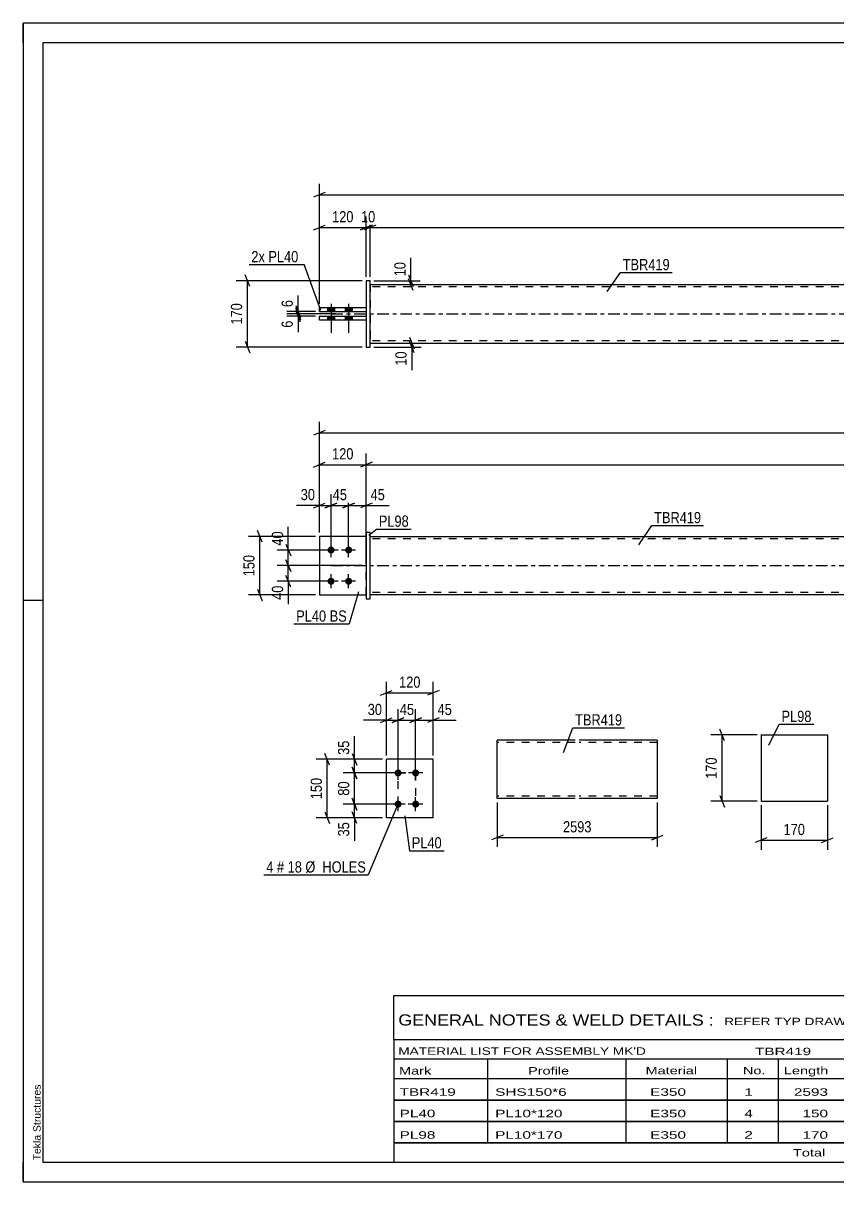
# Model space of a CAD drawing. Header units: millimetres. Extents: x 0 to 420, y 0 to 297.
# Drawn here: x 0 to 208.8, y 0 to 297 of the extents above; entities that cross this region are included whole.
import ezdxf

# ---------------------------------------------------------------- set-up
doc = ezdxf.new("R2010")
doc.units = ezdxf.units.MM
doc.linetypes.add('DXK_LINE_DOT2', pattern=[3.9198, 1.9599, -1.9599])
doc.linetypes.add('DXK_LINE_DOT3', pattern=[5.9187, 2.979, -0.9799, 0.9799, -0.9799])
doc.styles.add('Arial', font='ARIAL.TTF', dxfattribs={"height": 0.2})
doc.styles.add('Arial Narrow', font='ARIALN.TTF', dxfattribs={"height": 0.2})

# ---------------------------------------------------------------- blocks, each defined once
blk = doc.blocks.new('Unknown-580573859-1163')
at = {"color": 5, "linetype": 'Continuous'}
for p, q in [((420, 297), (0, 297)), ((0, 297), (0, 0)), ((0, 292), (0, 297)), ((415, 292), (5, 292)), ((5, 292), (5, 5)), ((5, 149), (0, 149)), ((0, 0), (0, 5)), ((5, 5), (415, 5)), ((0, 0), (420, 0))]:
    blk.add_line(p, q, dxfattribs=at)
at = {"color": 174, "linetype": 'Continuous', "style": 'Arial'}
blk.add_text('Tekla Structures', height=1.9102, rotation=90, dxfattribs=at).set_placement((4.5, 5.5))
blk = doc.blocks.new('Part-580573859-1761 - 1733')
at = {"color": 2, "linetype": 'Continuous'}
for p, q in [((87.93, 165.45), (75.93, 165.45)), ((75.93, 165.45), (75.93, 150.45)), ((75.93, 150.45), (87.93, 150.45))]:
    blk.add_line(p, q, dxfattribs=at)
at = {"color": 7, "linetype": 'DXK_LINE_DOT2'}
blk.add_line((87.93, 150.45), (87.93, 165.45), dxfattribs=at)
blk = doc.blocks.new('Bolt-580573859-1735 - 1733')
at = {"linetype": 'Continuous'}
for points in [[(78.93, 161.05, -1), (78.93, 162.85, -1)], [(83.43, 161.05, -1), (83.43, 162.85, -1)], [(78.93, 153.05, -1), (78.93, 154.85, -1)], [(83.43, 153.05, -1), (83.43, 154.85, -1)]]:
    blk.add_hatch(color=1, dxfattribs=at).paths.add_polyline_path(points)
at = {"color": 1, "linetype": 'Continuous'}
for p, q in [((78.93, 160.15), (78.93, 163.75)), ((83.43, 160.15), (83.43, 163.75)), ((80.73, 161.95), (77.13, 161.95)), ((85.23, 161.95), (81.63, 161.95)), ((78.93, 152.15), (78.93, 155.75)), ((83.43, 152.15), (83.43, 155.75)), ((80.73, 153.95), (77.13, 153.95)), ((85.23, 153.95), (81.63, 153.95))]:
    blk.add_line(p, q, dxfattribs=at)
blk = doc.blocks.new('Part-580573859-1741 - 1733')
at = {"color": 2, "linetype": 'Continuous'}
for p, q in [((88.93, 165.45), (216.93, 165.45)), ((217.03, 165.45), (345.03, 165.45)), ((216.93, 150.45), (88.93, 150.45)), ((345.03, 150.45), (217.03, 150.45))]:
    blk.add_line(p, q, dxfattribs=at)
at = {"color": 7, "linetype": 'DXK_LINE_DOT2'}
for p, q in [((88.93, 150.45), (88.93, 165.45)), ((216.93, 164.85), (88.93, 164.85)), ((345.03, 164.85), (217.03, 164.85)), ((345.03, 165.45), (345.03, 150.45)), ((216.93, 151.05), (88.93, 151.05)), ((345.03, 151.05), (217.03, 151.05))]:
    blk.add_line(p, q, dxfattribs=at)
at = {"color": 7, "linetype": 'DXK_LINE_DOT3'}
for p, q in [((78.93, 157.95), (216.93, 157.95)), ((217.03, 157.95), (355.03, 157.95))]:
    blk.add_line(p, q, dxfattribs=at)
blk = doc.blocks.new('Part-580573859-1756 - 1733')
at = {"color": 2, "linetype": 'Continuous'}
for p, q in [((88.93, 166.45), (87.93, 166.45)), ((87.93, 166.45), (87.93, 149.45)), ((88.93, 149.45), (88.93, 166.45)), ((87.93, 149.45), (88.93, 149.45))]:
    blk.add_line(p, q, dxfattribs=at)
blk = doc.blocks.new('Part-580573859-1766 - 1733')
at = {"color": 7, "linetype": 'DXK_LINE_DOT2'}
for p, q in [((87.93, 165.45), (75.93, 165.45)), ((75.93, 165.45), (75.93, 150.45)), ((87.93, 150.45), (87.93, 165.45)), ((75.93, 150.45), (87.93, 150.45))]:
    blk.add_line(p, q, dxfattribs=at)
blk = doc.blocks.new('Part-580573859-1440 - 1390')
at = {"color": 2, "linetype": 'Continuous'}
for p, q in [((88.93, 229.99), (216.93, 229.99)), ((217.03, 229.99), (345.03, 229.99)), ((88.93, 214.99), (216.93, 214.99)), ((217.03, 214.99), (345.03, 214.99))]:
    blk.add_line(p, q, dxfattribs=at)
at = {"color": 7, "linetype": 'DXK_LINE_DOT2'}
for p, q in [((88.93, 229.99), (88.93, 214.99)), ((216.93, 229.39), (88.93, 229.39)), ((345.03, 229.39), (217.03, 229.39)), ((345.03, 229.99), (345.03, 214.99)), ((216.93, 215.59), (88.93, 215.59)), ((345.03, 215.59), (217.03, 215.59))]:
    blk.add_line(p, q, dxfattribs=at)
at = {"color": 7, "linetype": 'DXK_LINE_DOT3'}
for p, q in [((78.93, 222.49), (216.93, 222.49)), ((217.03, 222.49), (355.03, 222.49))]:
    blk.add_line(p, q, dxfattribs=at)
blk = doc.blocks.new('Bolt-580573859-1424 - 1390')
at = {"linetype": 'Continuous'}
for points in [[(78.03, 223.09), (79.83, 223.09), (79.83, 224.09), (78.03, 224.09)], [(78.03, 223.09), (79.83, 223.09), (79.83, 224.09), (78.03, 224.09)], [(82.53, 223.09), (84.33, 223.09), (84.33, 224.09), (82.53, 224.09)], [(82.53, 223.09), (84.33, 223.09), (84.33, 224.09), (82.53, 224.09)], [(78.03, 220.89), (79.83, 220.89), (79.83, 221.89), (78.03, 221.89)], [(78.03, 220.89), (79.83, 220.89), (79.83, 221.89), (78.03, 221.89)], [(82.53, 220.89), (84.33, 220.89), (84.33, 221.89), (82.53, 221.89)], [(82.53, 220.89), (84.33, 220.89), (84.33, 221.89), (82.53, 221.89)]]:
    blk.add_hatch(color=1, dxfattribs=at).paths.add_polyline_path(points)
at = {"color": 1, "linetype": 'Continuous'}
for p, q in [((78.03, 224.09), (78.03, 223.09)), ((78.03, 224.09), (78.03, 223.09)), ((78.93, 225.09), (78.93, 217.59)), ((78.93, 225.09), (78.93, 217.59)), ((79.83, 224.09), (79.83, 223.09)), ((79.83, 224.09), (79.83, 223.09)), ((82.53, 224.09), (82.53, 223.09)), ((82.53, 224.09), (82.53, 223.09)), ((83.43, 225.09), (83.43, 217.59)), ((83.43, 225.09), (83.43, 217.59)), ((84.33, 224.09), (84.33, 223.09)), ((84.33, 224.09), (84.33, 223.09)), ((78.03, 221.89), (78.03, 220.89)), ((78.03, 221.89), (78.03, 220.89)), ((79.83, 221.89), (79.83, 220.89)), ((79.83, 221.89), (79.83, 220.89)), ((82.53, 221.89), (82.53, 220.89)), ((82.53, 221.89), (82.53, 220.89)), ((84.33, 221.89), (84.33, 220.89)), ((84.33, 221.89), (84.33, 220.89))]:
    blk.add_line(p, q, dxfattribs=at)
blk = doc.blocks.new('Part-580573859-1451 - 1390')
at = {"color": 2, "linetype": 'Continuous'}
for p, q in [((75.93, 223.09), (75.93, 224.09)), ((75.93, 224.09), (87.93, 224.09)), ((75.93, 223.09), (87.93, 223.09))]:
    blk.add_line(p, q, dxfattribs=at)
at = {"color": 7, "linetype": 'DXK_LINE_DOT2'}
blk.add_line((87.93, 224.09), (87.93, 223.09), dxfattribs=at)
blk = doc.blocks.new('Part-580573859-1456 - 1390')
at = {"color": 2, "linetype": 'Continuous'}
for p, q in [((75.93, 221.89), (87.93, 221.89)), ((75.93, 220.89), (75.93, 221.89)), ((87.93, 220.89), (75.93, 220.89))]:
    blk.add_line(p, q, dxfattribs=at)
at = {"color": 7, "linetype": 'DXK_LINE_DOT2'}
blk.add_line((87.93, 221.89), (87.93, 220.89), dxfattribs=at)
blk = doc.blocks.new('Part-580573859-1457 - 1390')
at = {"color": 2, "linetype": 'Continuous'}
for p, q in [((88.93, 230.99), (87.93, 230.99)), ((87.93, 230.99), (87.93, 213.99)), ((88.93, 213.99), (88.93, 230.99)), ((87.93, 213.99), (88.93, 213.99))]:
    blk.add_line(p, q, dxfattribs=at)
blk = doc.blocks.new('Part-580573859-2157 - 2117')
at = {"color": 2, "linetype": 'Continuous'}
for p, q in [((105.11, 108.31), (93.11, 108.31)), ((93.11, 93.31), (93.11, 108.31)), ((105.11, 93.31), (105.11, 108.31)), ((105.11, 93.31), (93.11, 93.31))]:
    blk.add_line(p, q, dxfattribs=at)
blk = doc.blocks.new('Bolt-580573859-2152 - 2117')
at = {"linetype": 'Continuous'}
for points in [[(96.11, 103.91, -1), (96.11, 105.71, -1)], [(100.61, 103.91, -1), (100.61, 105.71, -1)], [(96.11, 95.91, -1), (96.11, 97.71, -1)], [(100.61, 95.91, -1), (100.61, 97.71, -1)]]:
    blk.add_hatch(color=1, dxfattribs=at).paths.add_polyline_path(points)
at = {"color": 1, "linetype": 'Continuous'}
for p, q in [((97.91, 104.81), (94.31, 104.81)), ((96.11, 103.01), (96.11, 106.61)), ((102.41, 104.81), (98.81, 104.81)), ((100.61, 103.01), (100.61, 106.61)), ((96.11, 95.01), (96.11, 98.61)), ((100.61, 95.01), (100.61, 98.61)), ((97.91, 96.81), (94.31, 96.81)), ((102.41, 96.81), (98.81, 96.81))]:
    blk.add_line(p, q, dxfattribs=at)
blk = doc.blocks.new('Part-580573859-2288 - 2282')
at = {"color": 2, "linetype": 'Continuous'}
for p, q in [((189.16, 114.54), (189.16, 97.54)), ((189.16, 114.54), (206.16, 114.54)), ((206.16, 114.54), (206.16, 97.54)), ((189.16, 97.54), (206.16, 97.54))]:
    blk.add_line(p, q, dxfattribs=at)
blk = doc.blocks.new('Part-580573859-2314 - 2307')
at = {"color": 2, "linetype": 'Continuous'}
for p, q in [((141.54, 113.23), (121.54, 113.23)), ((121.54, 98.32), (121.54, 113.23)), ((162.54, 113.23), (142.54, 113.23)), ((162.54, 113.23), (162.54, 113.14)), ((162.54, 113.14), (162.54, 112.03)), ((162.54, 112.03), (162.54, 98.23)), ((121.54, 98.23), (121.54, 98.32)), ((141.54, 98.23), (121.54, 98.23)), ((162.54, 98.23), (142.54, 98.23))]:
    blk.add_line(p, q, dxfattribs=at)
at = {"color": 7, "linetype": 'DXK_LINE_DOT2'}
for p, q in [((162.54, 112.88), (162.54, 112.03)), ((141.54, 112.63), (121.54, 112.63)), ((162.54, 112.63), (142.54, 112.63)), ((121.54, 98.83), (121.54, 98.88)), ((141.54, 98.83), (121.54, 98.83)), ((121.54, 98.23), (121.54, 98.23)), ((162.54, 98.83), (142.54, 98.83)), ((162.54, 98.88), (162.54, 98.97)), ((162.54, 98.83), (162.54, 98.88)), ((162.54, 98.83), (162.54, 98.88))]:
    blk.add_line(p, q, dxfattribs=at)
blk = doc.blocks.new('Rectangle-580573859-2267 - 2117')
at = {"color": 1, "linetype": 'DXK_LINE_DOT2'}
blk.add_lwpolyline([(96.11, 104.81), (100.61, 104.81), (100.61, 96.81), (96.11, 96.81), (96.11, 104.81)], close=True, dxfattribs=at)
blk = doc.blocks.new('StraightDimension-580573859-1850 - 1733')
at = {"color": 7, "linetype": 'Continuous'}
for p, q in [((75.93, 166.45), (75.93, 194.83)), ((358.03, 166.45), (358.03, 194.83)), ((77.43, 192.58), (74.43, 191.38)), ((75.93, 191.98), (358.03, 191.98)), ((356.53, 191.38), (359.53, 192.58))]:
    blk.add_line(p, q, dxfattribs=at)
at = {"color": 0}
blk.add_wipeout([(221.24, 192.73), (221.24, 196.93), (212.73, 196.93), (212.73, 192.73)], dxfattribs=at)
at = {"color": 3, "style": 'Arial Narrow'}
blk.add_text('2853', height=2.863, dxfattribs=at).set_placement((213.33, 193.33))
blk = doc.blocks.new('StraightDimension-580573859-1994 - 1733')
at = {"color": 7, "linetype": 'Continuous'}
for p, q in [((86.93, 157.95), (65.12, 157.95)), ((67.37, 159.45), (68.57, 156.45)), ((67.97, 153.95), (67.97, 157.95)), ((68.57, 152.45), (67.37, 155.45)), ((77.93, 153.95), (65.12, 153.95))]:
    blk.add_line(p, q, dxfattribs=at)
at = {"color": 0}
blk.add_wipeout([(67.22, 153.43), (63.02, 153.43), (63.02, 148.57), (67.22, 148.57)], dxfattribs=at)
at = {"color": 7, "linetype": 'Continuous'}
blk.add_line((67.97, 153.95), (67.97, 148.05), dxfattribs=at)
blk.add_line((67.97, 153.95), (67.97, 148.05), dxfattribs=at)
at = {"color": 3, "style": 'Arial Narrow'}
blk.add_text('40', height=2.863, rotation=90.0002, dxfattribs=at).set_placement((66.62, 149.17))
blk = doc.blocks.new('StraightDimension-580573859-1923 - 1733')
at = {"color": 7, "linetype": 'Continuous'}
for p, q in [((74.43, 183.23), (77.43, 184.43)), ((75.93, 166.45), (75.93, 186.68)), ((89.43, 184.43), (86.43, 183.23)), ((87.93, 158.95), (87.93, 186.68)), ((75.93, 183.83), (87.93, 183.83))]:
    blk.add_line(p, q, dxfattribs=at)
at = {"color": 0}
blk.add_wipeout([(85.27, 184.58), (85.27, 188.78), (78.59, 188.78), (78.59, 184.58)], dxfattribs=at)
at = {"color": 3, "style": 'Arial Narrow'}
blk.add_text('120', height=2.863, dxfattribs=at).set_placement((79.19, 185.18))
blk = doc.blocks.new('StraightDimension-580573859-1908 - 1733')
at = {"color": 7, "linetype": 'Continuous'}
for p, q in [((89.43, 184.43), (86.43, 183.23)), ((87.93, 158.95), (87.93, 186.68)), ((344.53, 183.23), (347.53, 184.43)), ((346.03, 166.45), (346.03, 186.68)), ((87.93, 183.83), (346.03, 183.83))]:
    blk.add_line(p, q, dxfattribs=at)
at = {"color": 0}
blk.add_wipeout([(221.24, 184.58), (221.24, 188.78), (212.73, 188.78), (212.73, 184.58)], dxfattribs=at)
at = {"color": 3, "style": 'Arial Narrow'}
blk.add_text('2613', height=2.863, dxfattribs=at).set_placement((213.33, 185.18))
blk = doc.blocks.new('StraightDimension-580573859-1939 - 1733')
at = {"color": 7, "linetype": 'Continuous'}
for p, q in [((83.43, 162.95), (83.43, 176.23)), ((87.93, 166.45), (87.93, 176.23)), ((81.93, 172.78), (84.93, 173.98)), ((83.43, 173.38), (87.93, 173.38)), ((89.43, 173.98), (86.43, 172.78))]:
    blk.add_line(p, q, dxfattribs=at)
at = {"color": 0}
blk.add_wipeout([(93.31, 174.13), (93.31, 178.33), (88.46, 178.33), (88.46, 174.13)], dxfattribs=at)
at = {"color": 7, "linetype": 'Continuous'}
blk.add_line((87.93, 173.38), (93.84, 173.38), dxfattribs=at)
blk.add_line((87.93, 173.38), (93.84, 173.38), dxfattribs=at)
at = {"color": 3, "style": 'Arial Narrow'}
blk.add_text('45', height=2.863, dxfattribs=at).set_placement((89.06, 174.73))
blk = doc.blocks.new('StraightDimension-580573859-1955 - 1733')
at = {"color": 7, "linetype": 'Continuous'}
for p, q in [((78.93, 162.95), (78.93, 176.23)), ((83.43, 162.95), (83.43, 176.23)), ((77.43, 172.78), (80.43, 173.98)), ((78.93, 173.38), (83.43, 173.38)), ((84.93, 173.98), (81.93, 172.78))]:
    blk.add_line(p, q, dxfattribs=at)
at = {"color": 0}
blk.add_wipeout([(83.61, 174.13), (83.61, 178.33), (78.75, 178.33), (78.75, 174.13)], dxfattribs=at)
at = {"color": 3, "style": 'Arial Narrow'}
blk.add_text('45', height=2.863, dxfattribs=at).set_placement((79.35, 174.73))
blk = doc.blocks.new('StraightDimension-580573859-1968 - 1733')
at = {"color": 7, "linetype": 'Continuous'}
for p, q in [((75.93, 166.45), (75.93, 176.23)), ((78.93, 162.95), (78.93, 176.23)), ((74.43, 172.78), (77.43, 173.98)), ((75.93, 173.38), (78.93, 173.38)), ((80.43, 173.98), (77.43, 172.78))]:
    blk.add_line(p, q, dxfattribs=at)
at = {"color": 0}
blk.add_wipeout([(75.41, 174.13), (75.41, 178.33), (70.55, 178.33), (70.55, 174.13)], dxfattribs=at)
at = {"color": 7, "linetype": 'Continuous'}
blk.add_line((75.93, 173.38), (70.03, 173.38), dxfattribs=at)
blk.add_line((75.93, 173.38), (70.03, 173.38), dxfattribs=at)
at = {"color": 3, "style": 'Arial Narrow'}
blk.add_text('30', height=2.863, dxfattribs=at).set_placement((71.15, 174.73))
blk = doc.blocks.new('StraightDimension-580573859-1985 - 1733')
at = {"color": 7, "linetype": 'Continuous'}
for p, q in [((67.37, 163.45), (68.57, 160.45)), ((77.93, 161.95), (65.12, 161.95)), ((67.97, 157.95), (67.97, 161.95)), ((86.93, 157.95), (65.12, 157.95)), ((68.57, 156.45), (67.37, 159.45))]:
    blk.add_line(p, q, dxfattribs=at)
at = {"color": 0}
blk.add_wipeout([(67.22, 167.34), (63.02, 167.34), (63.02, 162.48), (67.22, 162.48)], dxfattribs=at)
at = {"color": 7, "linetype": 'Continuous'}
blk.add_line((67.97, 161.95), (67.97, 167.86), dxfattribs=at)
blk.add_line((67.97, 161.95), (67.97, 167.86), dxfattribs=at)
at = {"color": 3, "style": 'Arial Narrow'}
blk.add_text('40', height=2.863, rotation=90.0002, dxfattribs=at).set_placement((66.62, 163.08))
blk = doc.blocks.new('StraightDimension-580573859-2004 - 1733')
at = {"color": 7, "linetype": 'Continuous'}
for p, q in [((61.24, 163.95), (60.04, 166.95)), ((74.93, 165.45), (57.79, 165.45)), ((60.64, 150.45), (60.64, 165.45)), ((60.04, 151.95), (61.24, 148.95)), ((74.93, 150.45), (57.79, 150.45))]:
    blk.add_line(p, q, dxfattribs=at)
at = {"color": 0}
blk.add_wipeout([(59.89, 161.3), (55.69, 161.3), (55.69, 154.61), (59.89, 154.61)], dxfattribs=at)
at = {"color": 3, "style": 'Arial Narrow'}
blk.add_text('150', height=2.863, rotation=90.0002, dxfattribs=at).set_placement((59.29, 155.21))
blk = doc.blocks.new('StraightDimension-580573859-1665 - 1390')
at = {"color": 7, "linetype": 'Continuous'}
for p, q in [((58.07, 229.49), (56.87, 232.49)), ((86.93, 230.99), (54.62, 230.99)), ((57.47, 213.99), (57.47, 230.99)), ((86.93, 213.99), (54.62, 213.99)), ((56.87, 215.49), (58.07, 212.49))]:
    blk.add_line(p, q, dxfattribs=at)
at = {"color": 0}
blk.add_wipeout([(56.72, 225.83), (52.52, 225.83), (52.52, 219.15), (56.72, 219.15)], dxfattribs=at)
at = {"color": 3, "style": 'Arial Narrow'}
blk.add_text('170', height=2.863, rotation=90.0002, dxfattribs=at).set_placement((56.12, 219.75))
blk = doc.blocks.new('StraightDimension-580573859-1562 - 1390')
at = {"color": 7, "linetype": 'Continuous'}
for p, q in [((75.93, 225.09), (75.93, 255.86)), ((358.03, 225.09), (358.03, 255.86)), ((77.43, 253.61), (74.43, 252.41)), ((75.93, 253.01), (358.03, 253.01)), ((356.53, 252.41), (359.53, 253.61))]:
    blk.add_line(p, q, dxfattribs=at)
at = {"color": 0}
blk.add_wipeout([(221.24, 253.76), (221.24, 257.96), (212.73, 257.96), (212.73, 253.76)], dxfattribs=at)
at = {"color": 3, "style": 'Arial Narrow'}
blk.add_text('2853', height=2.863, dxfattribs=at).set_placement((213.33, 254.36))
blk = doc.blocks.new('StraightDimension-580573859-1583 - 1390')
at = {"color": 7, "linetype": 'Continuous'}
for p, q in [((88.93, 231.99), (88.93, 247.45)), ((345.03, 231.99), (345.03, 247.45)), ((90.43, 245.2), (87.43, 244)), ((88.93, 244.6), (345.03, 244.6)), ((343.53, 244), (346.53, 245.2))]:
    blk.add_line(p, q, dxfattribs=at)
at = {"color": 0}
blk.add_wipeout([(221.24, 245.35), (221.24, 249.55), (212.73, 249.55), (212.73, 245.35)], dxfattribs=at)
at = {"color": 3, "style": 'Arial Narrow'}
blk.add_text('2593', height=2.863, dxfattribs=at).set_placement((213.33, 245.95))
blk = doc.blocks.new('StraightDimension-580573859-1593 - 1390')
at = {"color": 7, "linetype": 'Continuous'}
for p, q in [((87.93, 231.99), (87.93, 247.45)), ((88.93, 231.99), (88.93, 247.45)), ((86.43, 244), (89.43, 245.2)), ((90.43, 245.2), (87.43, 244)), ((87.93, 244.6), (88.93, 244.6))]:
    blk.add_line(p, q, dxfattribs=at)
at = {"color": 0}
blk.add_wipeout([(90.86, 245.35), (90.86, 249.55), (86, 249.55), (86, 245.35)], dxfattribs=at)
at = {"color": 3, "style": 'Arial Narrow'}
blk.add_text('10', height=2.863, dxfattribs=at).set_placement((86.6, 245.95))
blk = doc.blocks.new('StraightDimension-580573859-1603 - 1390')
at = {"color": 7, "linetype": 'Continuous'}
for p, q in [((75.93, 225.09), (75.93, 247.45)), ((87.93, 231.99), (87.93, 247.45)), ((74.43, 244), (77.43, 245.2)), ((75.93, 244.6), (87.93, 244.6)), ((89.43, 245.2), (86.43, 244))]:
    blk.add_line(p, q, dxfattribs=at)
at = {"color": 0}
blk.add_wipeout([(85.27, 245.35), (85.27, 249.55), (78.59, 249.55), (78.59, 245.35)], dxfattribs=at)
at = {"color": 3, "style": 'Arial Narrow'}
blk.add_text('120', height=2.863, dxfattribs=at).set_placement((79.19, 245.95))
blk = doc.blocks.new('StraightDimension-580573859-1624 - 1390')
at = {"color": 7, "linetype": 'Continuous'}
for p, q in [((89.93, 214.99), (102.03, 214.99)), ((89.93, 213.99), (102.03, 213.99)), ((99.03, 216.49), (100.23, 213.49)), ((100.23, 212.49), (99.03, 215.49)), ((99.63, 213.99), (99.63, 214.99))]:
    blk.add_line(p, q, dxfattribs=at)
at = {"color": 0}
blk.add_wipeout([(98.88, 213.46), (94.68, 213.46), (94.68, 208.61), (98.88, 208.61)], dxfattribs=at)
at = {"color": 7, "linetype": 'Continuous'}
blk.add_line((99.63, 213.99), (99.63, 208.08), dxfattribs=at)
blk.add_line((99.63, 213.99), (99.63, 208.08), dxfattribs=at)
at = {"color": 3, "style": 'Arial Narrow'}
blk.add_text('10', height=2.863, rotation=90.0002, dxfattribs=at).set_placement((98.28, 209.21))
blk = doc.blocks.new('StraightDimension-580573859-1634 - 1390')
at = {"color": 7, "linetype": 'Continuous'}
for p, q in [((98.76, 232.49), (99.96, 229.49)), ((89.93, 230.99), (101.76, 230.99)), ((89.93, 229.99), (101.76, 229.99)), ((99.96, 228.49), (98.76, 231.49)), ((99.36, 229.99), (99.36, 230.99))]:
    blk.add_line(p, q, dxfattribs=at)
at = {"color": 0}
blk.add_wipeout([(98.61, 236.37), (94.41, 236.37), (94.41, 231.51), (98.61, 231.51)], dxfattribs=at)
at = {"color": 7, "linetype": 'Continuous'}
blk.add_line((99.36, 230.99), (99.36, 236.89), dxfattribs=at)
blk.add_line((99.36, 230.99), (99.36, 236.89), dxfattribs=at)
at = {"color": 3, "style": 'Arial Narrow'}
blk.add_text('10', height=2.863, rotation=90.0002, dxfattribs=at).set_placement((98.01, 232.11))
blk = doc.blocks.new('StraightDimension-580573859-1676 - 1390')
at = {"color": 7, "linetype": 'Continuous'}
for p, q in [((69.86, 223.99), (71.06, 220.99)), ((71.06, 220.39), (69.86, 223.39)), ((80.18, 222.49), (67.61, 222.49)), ((74.93, 221.89), (67.61, 221.89)), ((70.46, 221.89), (70.46, 222.49))]:
    blk.add_line(p, q, dxfattribs=at)
at = {"color": 0}
blk.add_wipeout([(69.71, 221.36), (65.51, 221.36), (65.51, 218.33), (69.71, 218.33)], dxfattribs=at)
at = {"color": 7, "linetype": 'Continuous'}
blk.add_line((70.46, 221.89), (70.46, 217.81), dxfattribs=at)
blk.add_line((70.46, 221.89), (70.46, 217.81), dxfattribs=at)
at = {"color": 3, "style": 'Arial Narrow'}
blk.add_text('6', height=2.86, rotation=90.0002, dxfattribs=at).set_placement((69.11, 218.93))
blk = doc.blocks.new('StraightDimension-580573859-1686 - 1390')
at = {"color": 7, "linetype": 'Continuous'}
for p, q in [((74.93, 223.09), (67.61, 223.09)), ((69.86, 224.59), (71.06, 221.59)), ((71.06, 220.99), (69.86, 223.99)), ((70.46, 222.49), (70.46, 223.09)), ((80.18, 222.49), (67.61, 222.49))]:
    blk.add_line(p, q, dxfattribs=at)
at = {"color": 0}
blk.add_wipeout([(69.71, 226.64), (65.51, 226.64), (65.51, 223.61), (69.71, 223.61)], dxfattribs=at)
at = {"color": 7, "linetype": 'Continuous'}
blk.add_line((70.46, 223.09), (70.46, 227.17), dxfattribs=at)
blk.add_line((70.46, 223.09), (70.46, 227.17), dxfattribs=at)
at = {"color": 3, "style": 'Arial Narrow'}
blk.add_text('6', height=2.86, rotation=90.0002, dxfattribs=at).set_placement((69.11, 224.21))
blk = doc.blocks.new('StraightDimension-580573859-2160 - 2117')
at = {"color": 7, "linetype": 'Continuous'}
for p, q in [((93.11, 109.31), (93.11, 128.16)), ((105.11, 109.31), (105.11, 128.16)), ((91.61, 124.71), (94.61, 125.91)), ((93.11, 125.31), (105.11, 125.31)), ((106.61, 125.91), (103.61, 124.71))]:
    blk.add_line(p, q, dxfattribs=at)
at = {"color": 0}
blk.add_wipeout([(102.46, 126.06), (102.46, 130.26), (95.77, 130.26), (95.77, 126.06)], dxfattribs=at)
at = {"color": 3, "style": 'Arial Narrow'}
blk.add_text('120', height=2.863, dxfattribs=at).set_placement((96.37, 126.66))
blk = doc.blocks.new('StraightDimension-580573859-2177 - 2117')
at = {"color": 7, "linetype": 'Continuous'}
for p, q in [((94.61, 117.71), (97.61, 118.91)), ((96.11, 105.81), (96.11, 121.16)), ((102.11, 118.91), (99.11, 117.71)), ((100.61, 105.81), (100.61, 121.16)), ((96.11, 118.31), (100.61, 118.31))]:
    blk.add_line(p, q, dxfattribs=at)
at = {"color": 0}
blk.add_wipeout([(100.79, 119.06), (100.79, 123.26), (95.94, 123.26), (95.94, 119.06)], dxfattribs=at)
at = {"color": 3, "style": 'Arial Narrow'}
blk.add_text('45', height=2.863, dxfattribs=at).set_placement((96.54, 119.66))
blk = doc.blocks.new('StraightDimension-580573859-2187 - 2117')
at = {"color": 7, "linetype": 'Continuous'}
for p, q in [((91.61, 117.71), (94.61, 118.91)), ((93.11, 109.31), (93.11, 121.16)), ((97.61, 118.91), (94.61, 117.71)), ((96.11, 105.81), (96.11, 121.16)), ((93.11, 118.31), (96.11, 118.31))]:
    blk.add_line(p, q, dxfattribs=at)
at = {"color": 0}
blk.add_wipeout([(92.59, 119.06), (92.59, 123.26), (87.73, 123.26), (87.73, 119.06)], dxfattribs=at)
at = {"color": 7, "linetype": 'Continuous'}
blk.add_line((93.11, 118.31), (87.21, 118.31), dxfattribs=at)
blk.add_line((93.11, 118.31), (87.21, 118.31), dxfattribs=at)
at = {"color": 3, "style": 'Arial Narrow'}
blk.add_text('30', height=2.863, dxfattribs=at).set_placement((88.33, 119.66))
blk = doc.blocks.new('StraightDimension-580573859-2200 - 2117')
at = {"color": 7, "linetype": 'Continuous'}
for p, q in [((99.11, 117.71), (102.11, 118.91)), ((100.61, 105.81), (100.61, 121.16)), ((106.61, 118.91), (103.61, 117.71)), ((105.11, 109.31), (105.11, 121.16)), ((100.61, 118.31), (105.11, 118.31))]:
    blk.add_line(p, q, dxfattribs=at)
at = {"color": 0}
blk.add_wipeout([(110.49, 119.06), (110.49, 123.26), (105.64, 123.26), (105.64, 119.06)], dxfattribs=at)
at = {"color": 7, "linetype": 'Continuous'}
blk.add_line((105.11, 118.31), (111.02, 118.31), dxfattribs=at)
blk.add_line((105.11, 118.31), (111.02, 118.31), dxfattribs=at)
at = {"color": 3, "style": 'Arial Narrow'}
blk.add_text('45', height=2.863, dxfattribs=at).set_placement((106.24, 119.66))
blk = doc.blocks.new('StraightDimension-580573859-2214 - 2117')
at = {"color": 7, "linetype": 'Continuous'}
for p, q in [((92.11, 108.31), (75.07, 108.31)), ((78.52, 106.81), (77.32, 109.81)), ((77.92, 93.31), (77.92, 108.31)), ((92.11, 93.31), (75.07, 93.31)), ((77.32, 94.81), (78.52, 91.81))]:
    blk.add_line(p, q, dxfattribs=at)
at = {"color": 0}
blk.add_wipeout([(77.17, 104.16), (72.97, 104.16), (72.97, 97.47), (77.17, 97.47)], dxfattribs=at)
at = {"color": 3, "style": 'Arial Narrow'}
blk.add_text('150', height=2.863, rotation=90.0002, dxfattribs=at).set_placement((76.57, 98.07))
blk = doc.blocks.new('StraightDimension-580573859-2231 - 2117')
at = {"color": 7, "linetype": 'Continuous'}
for p, q in [((84.32, 98.31), (85.52, 95.31)), ((95.11, 96.81), (82.07, 96.81)), ((84.92, 93.31), (84.92, 96.81)), ((92.11, 93.31), (82.07, 93.31)), ((85.52, 91.81), (84.32, 94.81))]:
    blk.add_line(p, q, dxfattribs=at)
at = {"color": 0}
blk.add_wipeout([(84.17, 92.79), (79.97, 92.79), (79.97, 87.93), (84.17, 87.93)], dxfattribs=at)
at = {"color": 7, "linetype": 'Continuous'}
blk.add_line((84.92, 93.31), (84.92, 87.41), dxfattribs=at)
blk.add_line((84.92, 93.31), (84.92, 87.41), dxfattribs=at)
at = {"color": 3, "style": 'Arial Narrow'}
blk.add_text('35', height=2.863, rotation=90.0002, dxfattribs=at).set_placement((83.57, 88.53))
blk = doc.blocks.new('StraightDimension-580573859-2244 - 2117')
at = {"color": 7, "linetype": 'Continuous'}
for p, q in [((95.11, 104.81), (82.07, 104.81)), ((84.32, 106.31), (85.52, 103.31)), ((84.92, 96.81), (84.92, 104.81)), ((85.52, 95.31), (84.32, 98.31)), ((95.11, 96.81), (82.07, 96.81))]:
    blk.add_line(p, q, dxfattribs=at)
at = {"color": 0}
blk.add_wipeout([(84.17, 103.24), (79.97, 103.24), (79.97, 98.39), (84.17, 98.39)], dxfattribs=at)
at = {"color": 3, "style": 'Arial Narrow'}
blk.add_text('80', height=2.863, rotation=90.0002, dxfattribs=at).set_placement((83.57, 98.99))
blk = doc.blocks.new('StraightDimension-580573859-2254 - 2117')
at = {"color": 7, "linetype": 'Continuous'}
for p, q in [((92.11, 108.31), (82.07, 108.31)), ((84.32, 109.81), (85.52, 106.81)), ((84.92, 104.81), (84.92, 108.31)), ((95.11, 104.81), (82.07, 104.81)), ((85.52, 103.31), (84.32, 106.31))]:
    blk.add_line(p, q, dxfattribs=at)
at = {"color": 0}
blk.add_wipeout([(84.17, 113.7), (79.97, 113.7), (79.97, 108.84), (84.17, 108.84)], dxfattribs=at)
at = {"color": 7, "linetype": 'Continuous'}
blk.add_line((84.92, 108.31), (84.92, 114.22), dxfattribs=at)
blk.add_line((84.92, 108.31), (84.92, 114.22), dxfattribs=at)
at = {"color": 3, "style": 'Arial Narrow'}
blk.add_text('35', height=2.863, rotation=90.0002, dxfattribs=at).set_placement((83.57, 109.44))
blk = doc.blocks.new('StraightDimension-580573859-2290 - 2282')
at = {"color": 7, "linetype": 'Continuous'}
for p, q in [((179.76, 113.04), (178.56, 116.04)), ((188.16, 114.54), (176.31, 114.54)), ((179.16, 97.54), (179.16, 114.54)), ((178.56, 99.04), (179.76, 96.04)), ((188.16, 97.54), (176.31, 97.54))]:
    blk.add_line(p, q, dxfattribs=at)
at = {"color": 0}
blk.add_wipeout([(178.41, 109.38), (174.21, 109.38), (174.21, 102.7), (178.41, 102.7)], dxfattribs=at)
at = {"color": 3, "style": 'Arial Narrow'}
blk.add_text('170', height=2.863, rotation=90.0002, dxfattribs=at).set_placement((177.81, 103.3))
blk = doc.blocks.new('StraightDimension-580573859-2299 - 2282')
at = {"color": 7, "linetype": 'Continuous'}
for p, q in [((189.16, 96.54), (189.16, 85.14)), ((206.16, 96.54), (206.16, 85.14)), ((190.66, 88.14), (187.66, 86.94)), ((189.16, 87.54), (206.16, 87.54)), ((204.66, 86.94), (207.66, 88.14))]:
    blk.add_line(p, q, dxfattribs=at)
at = {"color": 0}
blk.add_wipeout([(201, 88.29), (201, 92.49), (194.32, 92.49), (194.32, 88.29)], dxfattribs=at)
at = {"color": 3, "style": 'Arial Narrow'}
blk.add_text('170', height=2.863, dxfattribs=at).set_placement((194.92, 88.89))
blk = doc.blocks.new('StraightDimension-580573859-2317 - 2307')
at = {"color": 7, "linetype": 'Continuous'}
for p, q in [((121.54, 97.23), (121.54, 85.83)), ((162.54, 97.23), (162.54, 85.83)), ((123.04, 88.83), (120.04, 87.63)), ((121.54, 88.23), (162.54, 88.23)), ((161.04, 87.63), (164.04, 88.83))]:
    blk.add_line(p, q, dxfattribs=at)
at = {"color": 0}
blk.add_wipeout([(146.29, 88.98), (146.29, 93.18), (137.78, 93.18), (137.78, 88.98)], dxfattribs=at)
at = {"color": 3, "style": 'Arial Narrow'}
blk.add_text('2593', height=2.863, dxfattribs=at).set_placement((138.38, 89.58))
blk = doc.blocks.new('Unknown-580573859-3684')
at = {"color": 7, "linetype": 'Continuous'}
for p, q in [((95, 47.75), (255, 47.75)), ((95, 36.5), (95, 47.75)), ((255, 47.75), (255, 36.5)), ((95, 36.5), (255, 36.5)), ((95, 36.5), (95, 31.5)), ((255, 36.5), (255, 31.5)), ((95, 31.5), (255, 31.5)), ((95, 31.5), (95, 26.5)), ((119, 31.5), (119, 26.5)), ((154.5, 31.5), (154.5, 26.5)), ((180.5, 31.5), (180.5, 26.5)), ((193.5, 31.5), (193.5, 26.5)), ((211, 31.5), (211, 26.5)), ((233, 31.5), (233, 26.5)), ((255, 31.5), (255, 26.5)), ((95, 26.5), (255, 26.5)), ((95, 26.45), (95, 21.05)), ((95, 26.45), (255, 26.45)), ((119, 26.5), (119, 21)), ((154.5, 26.5), (154.5, 21)), ((180.5, 26.5), (180.5, 21)), ((193.5, 26.5), (193.5, 21)), ((211, 26.5), (211, 21)), ((233, 26.5), (233, 21)), ((255, 26.45), (255, 21.05)), ((95, 21.05), (255, 21.05)), ((95, 20.95), (95, 15.55)), ((95, 20.95), (255, 20.95)), ((119, 21), (119, 15.5)), ((154.5, 21), (154.5, 15.5)), ((180.5, 21), (180.5, 15.5)), ((193.5, 21), (193.5, 15.5)), ((211, 21), (211, 15.5)), ((233, 21), (233, 15.5)), ((255, 20.95), (255, 15.55)), ((95, 15.55), (255, 15.55)), ((95, 15.45), (95, 10.05)), ((95, 15.45), (255, 15.45)), ((119, 15.5), (119, 10)), ((154.5, 15.5), (154.5, 10)), ((180.5, 15.5), (180.5, 10)), ((193.5, 15.5), (193.5, 10)), ((211, 15.5), (211, 10)), ((233, 15.5), (233, 10)), ((255, 15.45), (255, 10.05)), ((95, 10.05), (255, 10.05)), ((95, 10), (255, 10)), ((95, 10), (95, 5)), ((211, 10), (211, 5)), ((233, 10), (233, 5)), ((255, 10), (255, 5)), ((95, 5), (255, 5))]:
    blk.add_line(p, q, dxfattribs=at)
at = {"color": 7, "style": 'Arial Narrow'}
for s, height, width, p in [('GENERAL NOTES & WELD DETAILS :', 2.8633, 1.4, (96.15, 40.06)), ('REFER TYP DRAWING TYP-01', 1.9089, 1.6, (179.7, 40.16)), ("MATERIAL LIST FOR ASSEMBLY MK'D", 1.9089, 1.6, (96.15, 32.56)), ('TBR419', 1.909, 1.794707, (187.59, 32.47)), ('1', 1.91, 1.794707, (217.08, 32.56)), ('No. Required', 1.9089, 1.6, (226.41, 32.56)), ('Mark', 1.909, 1.7, (96.34, 27.5)), ('Profile', 1.909, 1.7, (129.41, 27.5)), ('Material', 1.909, 1.7, (159.54, 27.56)), ('No.', 1.909, 1.7, (184.5, 27.56)), ('Length', 1.909, 1.7, (195, 27.56)), ('Area', 1.909, 1.7, (217.5, 27.56)), ('Weight', 1.909, 1.7, (237, 27.56))]:
    blk.add_text(s, height=height, dxfattribs=dict(at, width=width)).set_placement(p)
at = {"color": 7, "linetype": 'Continuous', "style": 'Arial Narrow'}
for s, height, width, p in [('TBR419', 1.909, 1.794707, (96.5, 22.06)), ('SHS150*6', 1.909, 1.794707, (121, 22.06)), ('E350', 1.909, 1.794707, (160.74, 22.06)), ('1', 1.91, 1.794707, (184.86, 22.06)), ('2593', 1.909, 1.794707, (197.58, 22.06)), ('1.6', 1.909, 1.794707, (221.32, 22.06)), ('70.3', 1.909, 1.794707, (240.14, 22.06)), ('PL40', 1.909, 1.794707, (96.5, 16.56)), ('PL10*120', 1.909, 1.794707, (121, 16.56)), ('E350', 1.909, 1.794707, (160.74, 16.56)), ('4', 1.91, 1.794707, (184.86, 16.56)), ('150', 1.909, 1.794707, (199.77, 16.56)), ('0.0', 1.909, 1.794707, (221.32, 16.56)), ('5.7', 1.909, 1.794707, (242.33, 16.56)), ('PL98', 1.909, 1.794707, (96.5, 11.06)), ('PL10*170', 1.909, 1.794707, (121, 11.06)), ('E350', 1.909, 1.794707, (160.74, 11.06)), ('2', 1.91, 1.794707, (184.86, 11.06)), ('170', 1.909, 1.794707, (199.77, 11.06)), ('0.1', 1.909, 1.794707, (221.32, 11.06)), ('4.5', 1.909, 1.794707, (242.33, 11.06)), ('Total', 1.909, 1.7, (197.33, 6.5)), ('1.9', 1.909, 1.794707, (220.83, 6.5)), ('80.5', 1.909, 1.794707, (240.14, 6.5))]:
    blk.add_text(s, height=height, dxfattribs=dict(at, width=width)).set_placement(p)
blk = doc.blocks.new('Mark-580573859-1737 - 1733')
at = {"color": 0}
blk.add_wipeout([(173.8, 168.83), (173.8, 171.83), (161.74, 171.83), (161.74, 168.83)], dxfattribs=at)
blk.add_wipeout([(173.8, 168.83), (173.8, 171.83), (161.74, 171.83), (161.74, 168.83)], dxfattribs=at)
at = {"color": 30, "linetype": 'Continuous'}
for p, q in [((157.85, 163.26), (161.14, 168.23)), ((161.14, 168.23), (174.4, 168.23))]:
    blk.add_line(p, q, dxfattribs=at)
at = {"color": 3, "style": 'Arial Narrow'}
blk.add_text('TBR419', height=2.863, dxfattribs=at).set_placement((161.74, 168.83))
blk = doc.blocks.new('Mark-580573859-1752 - 1733')
at = {"color": 0}
blk.add_wipeout([(98.85, 167.92), (98.85, 170.92), (91.17, 170.92), (91.17, 167.92)], dxfattribs=at)
blk.add_wipeout([(98.85, 167.92), (98.85, 170.92), (91.17, 170.92), (91.17, 167.92)], dxfattribs=at)
at = {"color": 30, "linetype": 'Continuous'}
for p, q in [((88.63, 165.76), (90.57, 167.32)), ((90.57, 167.32), (99.45, 167.32))]:
    blk.add_line(p, q, dxfattribs=at)
at = {"color": 3, "style": 'Arial Narrow'}
blk.add_text('PL98', height=2.863, dxfattribs=at).set_placement((91.17, 167.92))
blk = doc.blocks.new('MarkSet-580573859-2039 - 1733')
at = {"color": 0}
blk.add_wipeout([(77.67, 143.59), (77.67, 146.59), (69.99, 146.59), (69.99, 143.59)], dxfattribs=at)
blk.add_wipeout([(77.67, 143.59), (77.67, 146.59), (69.99, 146.59), (69.99, 143.59)], dxfattribs=at)
blk.add_wipeout([(82.95, 143.59), (82.95, 146.59), (78.57, 146.59), (78.57, 143.59)], dxfattribs=at)
blk.add_wipeout([(82.95, 143.59), (82.95, 146.59), (78.57, 146.59), (78.57, 143.59)], dxfattribs=at)
at = {"color": 30, "linetype": 'Continuous'}
for p in [(85.98, 151.23), (69.39, 142.99)]:
    blk.add_line(p, (83.55, 142.99), dxfattribs=at)
at = {"color": 3, "style": 'Arial Narrow'}
for s, p in [('PL40', (69.99, 143.59)), ('BS', (78.57, 143.59))]:
    blk.add_text(s, height=2.863, dxfattribs=at).set_placement(p)
blk = doc.blocks.new('Mark-580573859-1436 - 1390')
at = {"color": 0}
blk.add_wipeout([(165.75, 233.68), (165.75, 236.68), (153.69, 236.68), (153.69, 233.68)], dxfattribs=at)
blk.add_wipeout([(165.75, 233.68), (165.75, 236.68), (153.69, 236.68), (153.69, 233.68)], dxfattribs=at)
at = {"color": 30, "linetype": 'Continuous'}
for p, q in [((149.72, 228.23), (153.09, 233.08)), ((153.09, 233.08), (166.35, 233.08))]:
    blk.add_line(p, q, dxfattribs=at)
at = {"color": 3, "style": 'Arial Narrow'}
blk.add_text('TBR419', height=2.863, dxfattribs=at).set_placement((153.69, 233.68))
blk = doc.blocks.new('MarkSet-580573859-1724 - 1390')
at = {"color": 30, "linetype": 'Continuous'}
blk.add_line((76.29, 223.38), (72.04, 235.12), dxfattribs=at)
at = {"color": 0}
blk.add_wipeout([(61.96, 235.72), (61.96, 238.72), (58.49, 238.72), (58.49, 235.72)], dxfattribs=at)
blk.add_wipeout([(61.96, 235.72), (61.96, 238.72), (58.49, 238.72), (58.49, 235.72)], dxfattribs=at)
blk.add_wipeout([(70.54, 235.72), (70.54, 238.72), (62.86, 238.72), (62.86, 235.72)], dxfattribs=at)
blk.add_wipeout([(70.54, 235.72), (70.54, 238.72), (62.86, 238.72), (62.86, 235.72)], dxfattribs=at)
at = {"color": 30, "linetype": 'Continuous'}
blk.add_line((57.89, 235.12), (72.04, 235.12), dxfattribs=at)
at = {"color": 3, "style": 'Arial Narrow'}
for s, p in [('2x', (58.49, 235.72)), ('PL40', (62.86, 235.72))]:
    blk.add_text(s, height=2.863, dxfattribs=at).set_placement(p)
blk = doc.blocks.new('Mark-580573859-2148 - 2117')
at = {"color": 0}
blk.add_wipeout([(64.16, 79.28), (64.16, 82.28), (62.33, 82.28), (62.33, 79.28)], dxfattribs=at)
blk.add_wipeout([(64.16, 79.28), (64.16, 82.28), (62.33, 82.28), (62.33, 79.28)], dxfattribs=at)
blk.add_wipeout([(66.89, 79.28), (66.89, 82.28), (65.06, 82.28), (65.06, 79.28)], dxfattribs=at)
blk.add_wipeout([(66.89, 79.28), (66.89, 82.28), (65.06, 82.28), (65.06, 79.28)], dxfattribs=at)
at = {"color": 3, "style": 'Arial Narrow'}
blk.add_text('4', height=2.86, dxfattribs=at).set_placement((62.33, 79.28))
at = {"color": 0}
blk.add_wipeout([(71.44, 79.28), (71.44, 82.28), (67.79, 82.28), (67.79, 79.28)], dxfattribs=at)
blk.add_wipeout([(71.44, 79.28), (71.44, 82.28), (67.79, 82.28), (67.79, 79.28)], dxfattribs=at)
at = {"color": 3, "style": 'Arial Narrow'}
blk.add_text('#', height=2.86, dxfattribs=at).set_placement((65.06, 79.28))
at = {"color": 0}
blk.add_wipeout([(87.87, 79.28), (87.87, 82.28), (72.34, 82.28), (72.34, 79.28)], dxfattribs=at)
blk.add_wipeout([(87.87, 79.28), (87.87, 82.28), (72.34, 82.28), (72.34, 79.28)], dxfattribs=at)
at = {"color": 7, "linetype": 'Continuous'}
for p in [(96.16, 96.94), (61.73, 78.68)]:
    blk.add_line(p, (88.47, 78.68), dxfattribs=at)
at = {"color": 3, "style": 'Arial Narrow'}
for s, p in [('18', (67.79, 79.28)), ('Ø  HOLES', (72.34, 79.28))]:
    blk.add_text(s, height=2.863, dxfattribs=at).set_placement(p)
blk = doc.blocks.new('Mark-580573859-2153 - 2117')
at = {"color": 0}
blk.add_wipeout([(107.29, 85.48), (107.29, 88.48), (99.61, 88.48), (99.61, 85.48)], dxfattribs=at)
blk.add_wipeout([(107.29, 85.48), (107.29, 88.48), (99.61, 88.48), (99.61, 85.48)], dxfattribs=at)
at = {"color": 30, "linetype": 'Continuous'}
for p, q in [((97.83, 93.84), (99.01, 84.88)), ((99.01, 84.88), (107.89, 84.88))]:
    blk.add_line(p, q, dxfattribs=at)
at = {"color": 3, "style": 'Arial Narrow'}
blk.add_text('PL40', height=2.863, dxfattribs=at).set_placement((99.61, 85.48))
blk = doc.blocks.new('Mark-580573859-2284 - 2282')
at = {"color": 0}
blk.add_wipeout([(202.09, 117.88), (202.09, 120.88), (194.41, 120.88), (194.41, 117.88)], dxfattribs=at)
blk.add_wipeout([(202.09, 117.88), (202.09, 120.88), (194.41, 120.88), (194.41, 117.88)], dxfattribs=at)
at = {"color": 30, "linetype": 'Continuous'}
for p, q in [((191.18, 111.92), (193.81, 117.28)), ((193.81, 117.28), (202.69, 117.28))]:
    blk.add_line(p, q, dxfattribs=at)
at = {"color": 3, "style": 'Arial Narrow'}
blk.add_text('PL98', height=2.863, dxfattribs=at).set_placement((194.41, 117.88))
blk = doc.blocks.new('Mark-580573859-2310 - 2307')
at = {"color": 0}
blk.add_wipeout([(153.55, 116.99), (153.55, 119.99), (141.49, 119.99), (141.49, 116.99)], dxfattribs=at)
blk.add_wipeout([(153.55, 116.99), (153.55, 119.99), (141.49, 119.99), (141.49, 116.99)], dxfattribs=at)
at = {"color": 30, "linetype": 'Continuous'}
for p, q in [((138.54, 110.08), (140.89, 116.39)), ((140.89, 116.39), (154.15, 116.39))]:
    blk.add_line(p, q, dxfattribs=at)
at = {"color": 3, "style": 'Arial Narrow'}
blk.add_text('TBR419', height=2.863, dxfattribs=at).set_placement((141.49, 116.99))

msp = doc.modelspace()

# ---------------------------------------------------------------- block references
for name in ['Unknown-580573859-1163', 'Part-580573859-1440 - 1390', 'Part-580573859-1457 - 1390', 'Part-580573859-1451 - 1390', 'Bolt-580573859-1424 - 1390', 'Part-580573859-1456 - 1390', 'Part-580573859-1756 - 1733', 'Part-580573859-1761 - 1733', 'Part-580573859-1766 - 1733', 'Bolt-580573859-1735 - 1733', 'Part-580573859-1741 - 1733', 'Part-580573859-2314 - 2307', 'Part-580573859-2288 - 2282', 'Part-580573859-2157 - 2117', 'Bolt-580573859-2152 - 2117', 'Rectangle-580573859-2267 - 2117', 'Unknown-580573859-3684']:
    msp.add_blockref(name, (0, 0))

# ---------------------------------------------------------------- next in the draw order: block references
for name in ['StraightDimension-580573859-1665 - 1390', 'StraightDimension-580573859-1624 - 1390', 'StraightDimension-580573859-1850 - 1733', 'StraightDimension-580573859-1994 - 1733', 'StraightDimension-580573859-2160 - 2117', 'Mark-580573859-2310 - 2307', 'Mark-580573859-2284 - 2282', 'StraightDimension-580573859-2290 - 2282', 'StraightDimension-580573859-2317 - 2307', 'Mark-580573859-2153 - 2117']:
    msp.add_blockref(name, (0, 0))

# ---------------------------------------------------------------- next in the draw order: block references
for name in ['StraightDimension-580573859-1562 - 1390', 'StraightDimension-580573859-1923 - 1733', 'StraightDimension-580573859-2177 - 2117', 'StraightDimension-580573859-2299 - 2282']:
    msp.add_blockref(name, (0, 0))

# ---------------------------------------------------------------- next in the draw order: block references
for name in ['StraightDimension-580573859-1583 - 1390', 'StraightDimension-580573859-1908 - 1733', 'StraightDimension-580573859-2187 - 2117', 'StraightDimension-580573859-2200 - 2117']:
    msp.add_blockref(name, (0, 0))

# ---------------------------------------------------------------- next in the draw order: block references
for name in ['StraightDimension-580573859-1593 - 1390', 'Mark-580573859-1436 - 1390', 'StraightDimension-580573859-1939 - 1733', 'Mark-580573859-1737 - 1733', 'StraightDimension-580573859-2214 - 2117']:
    msp.add_blockref(name, (0, 0))

# ---------------------------------------------------------------- next in the draw order: block references
for name in ['StraightDimension-580573859-1603 - 1390', 'StraightDimension-580573859-1955 - 1733', 'Mark-580573859-1752 - 1733', 'StraightDimension-580573859-2231 - 2117']:
    msp.add_blockref(name, (0, 0))

# ---------------------------------------------------------------- next in the draw order: block references
for name in ['StraightDimension-580573859-1634 - 1390', 'StraightDimension-580573859-1676 - 1390', 'StraightDimension-580573859-1968 - 1733', 'StraightDimension-580573859-2244 - 2117']:
    msp.add_blockref(name, (0, 0))

# ---------------------------------------------------------------- next in the draw order: block references
for name in ['StraightDimension-580573859-1686 - 1390', 'StraightDimension-580573859-1985 - 1733', 'StraightDimension-580573859-2254 - 2117', 'Mark-580573859-2148 - 2117']:
    msp.add_blockref(name, (0, 0))

# ---------------------------------------------------------------- next in the draw order: block references
for name in ['MarkSet-580573859-1724 - 1390', 'StraightDimension-580573859-2004 - 1733']:
    msp.add_blockref(name, (0, 0))

# ---------------------------------------------------------------- next in the draw order: block references
msp.add_blockref('MarkSet-580573859-2039 - 1733', (0, 0))

doc.saveas('drawing.dxf')
